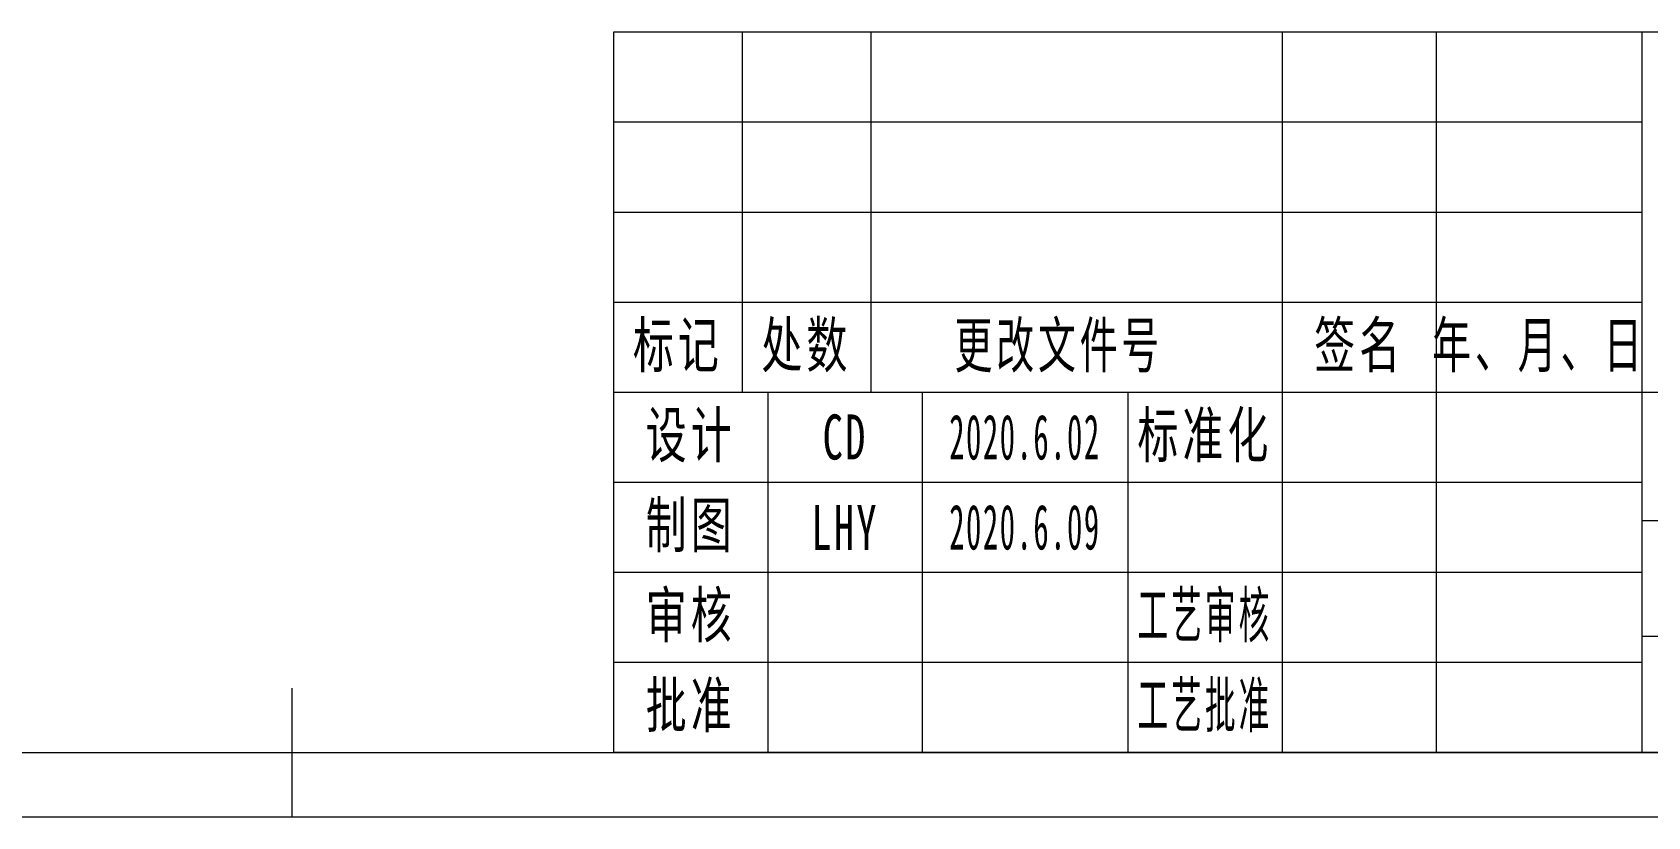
# Model space of a CAD drawing. Header units: millimetres. Extents: x -15766 to 80009, y -9701 to 15159.
# Drawn here: x -5542.9 to -5417.3, y 11134.1 to 11195.1 of the extents above; entities that cross this region are included whole.
import ezdxf

# ---------------------------------------------------------------- set-up
doc = ezdxf.new("R2010")
doc.units = ezdxf.units.MM
for name, color, linetype, lineweight in [('CDRAFT0', 7, 'Continuous', 18), ('title_frame', 7, 'Continuous', 18), ('尺寸线层', 3, 'Continuous', 18), ('粗实线层_1', 7, 'Continuous', 15), ('细实线层', 7, 'Continuous', 18)]:
    doc.layers.add(name, color=color, linetype=linetype, lineweight=lineweight)
doc.styles.add('UserTxtStyle1', font='', dxfattribs={"width": 0.618357})
doc.styles.add('UserTxtStyle2', font='', dxfattribs={"width": 0.634692})
doc.styles.add('标准', font='', dxfattribs={"width": 0.667})
doc.styles.get('UserTxtStyle1').set_extended_font_data('宋体')
doc.styles.get('UserTxtStyle2').set_extended_font_data('宋体')
doc.styles.get('标准').set_extended_font_data('宋体')

# ---------------------------------------------------------------- blocks, each defined once
blk = doc.blocks.new('*X36')
at = {"layer": 'CDRAFT0'}
blk.add_line((0, 0), (420, 0), dxfattribs=at)
at = {"layer": '粗实线层_1'}
for p, q in [((210, 0), (210, 10)), ((25, 5), (415, 5))]:
    blk.add_line(p, q, dxfattribs=at)

msp = doc.modelspace()

# ---------------------------------------------------------------- linework, layer by layer
at = {"layer": '粗实线层_1'}
for p, q in [((-5317.72404, 11195.10436), (-5497.72404, 11195.10436)), ((-5497.72404, 11195.10436), (-5497.72404, 11139.10436)), ((-5417.72404, 11195.10436), (-5417.72404, 11139.10436)), ((-5367.72404, 11167.10436), (-5497.72404, 11167.10436)), ((-5457.72404, 11167.10436), (-5457.72404, 11139.10436)), ((-5417.72404, 11160.10436), (-5497.72404, 11160.10436)), ((-5417.72404, 11153.10436), (-5497.72404, 11153.10436)), ((-5367.72404, 11148.10436), (-5417.72404, 11148.10436)), ((-5417.72404, 11146.10436), (-5497.72404, 11146.10436)), ((-5317.72404, 11139.10436), (-5497.72404, 11139.10436))]:
    msp.add_line(p, q, dxfattribs=at)
at = {"layer": '细实线层'}
for p, q in [((-5487.72404, 11195.10436), (-5487.72404, 11167.10436)), ((-5477.72404, 11195.10436), (-5477.72404, 11167.10436)), ((-5445.72404, 11195.10436), (-5445.72404, 11139.10436)), ((-5433.72404, 11195.10436), (-5433.72404, 11139.10436)), ((-5417.72404, 11188.10436), (-5497.72404, 11188.10436)), ((-5417.72404, 11181.10436), (-5497.72404, 11181.10436)), ((-5417.72404, 11174.10436), (-5497.72404, 11174.10436)), ((-5485.72404, 11167.10436), (-5485.72404, 11139.10436)), ((-5473.72404, 11167.10436), (-5473.72404, 11139.10436)), ((-5367.72404, 11157.10436), (-5417.72404, 11157.10436))]:
    msp.add_line(p, q, dxfattribs=at)

# ---------------------------------------------------------------- block references
at = {"layer": 'title_frame'}
msp.add_blockref('*X36', (-5732.72404, 11134.10436), dxfattribs=at)

# ---------------------------------------------------------------- texts
at = {"layer": '尺寸线层', "char_height": 3.5, "attachment_point": 5, "line_spacing_factor": 1.15057}
for s, insert, width, style in [('\\T1.1;标记', (-5492.72404, 11170.60436), 18, '标准'), ('\\T1.1;处数', (-5482.72404, 11170.60436), 18, '标准'), ('\\T1.1;更改文件号', (-5463.09063, 11170.58037), 30, 'UserTxtStyle1'), ('\\T1.1;签名', (-5439.72404, 11170.60436), 22, '标准'), ('\\T1.1;年、月、日', (-5425.72404, 11170.60436), 30, 'UserTxtStyle2'), ('\\T1.1;设计', (-5491.72404, 11163.60436), 22, '标准'), ('\\T1.1;标准化', (-5451.72404, 11163.60436), 22, '标准'), ('{\\T1.1;CD}', (-5479.72404, 11163.60436), 22, '标准'), ('{\\W0.5;\\T1.1;2020.6.02}', (-5465.72404, 11163.60436), 16, '标准'), ('\\T1.1;制图', (-5491.72404, 11156.60436), 22, '标准'), ('{\\T1.1;LHY}', (-5479.72404, 11156.60436), 22, '标准'), ('{\\W0.5;\\T1.1;2020.6.09}', (-5465.72404, 11156.60436), 16, '标准'), ('\\T1.1;审核', (-5491.72404, 11149.60436), 22, '标准'), ('{\\W0.5;\\T1.1;工艺审核}', (-5451.72404, 11149.60436), 22, '标准'), ('{\\T1.1;批准}', (-5491.72404, 11142.60436), 22, '标准'), ('{\\W0.5;\\T1.1;工艺批准}', (-5451.72404, 11142.60436), 22, '标准')]:
    msp.add_mtext(s, dxfattribs=dict(at, insert=insert, width=width, style=style))

doc.saveas('drawing.dxf')
